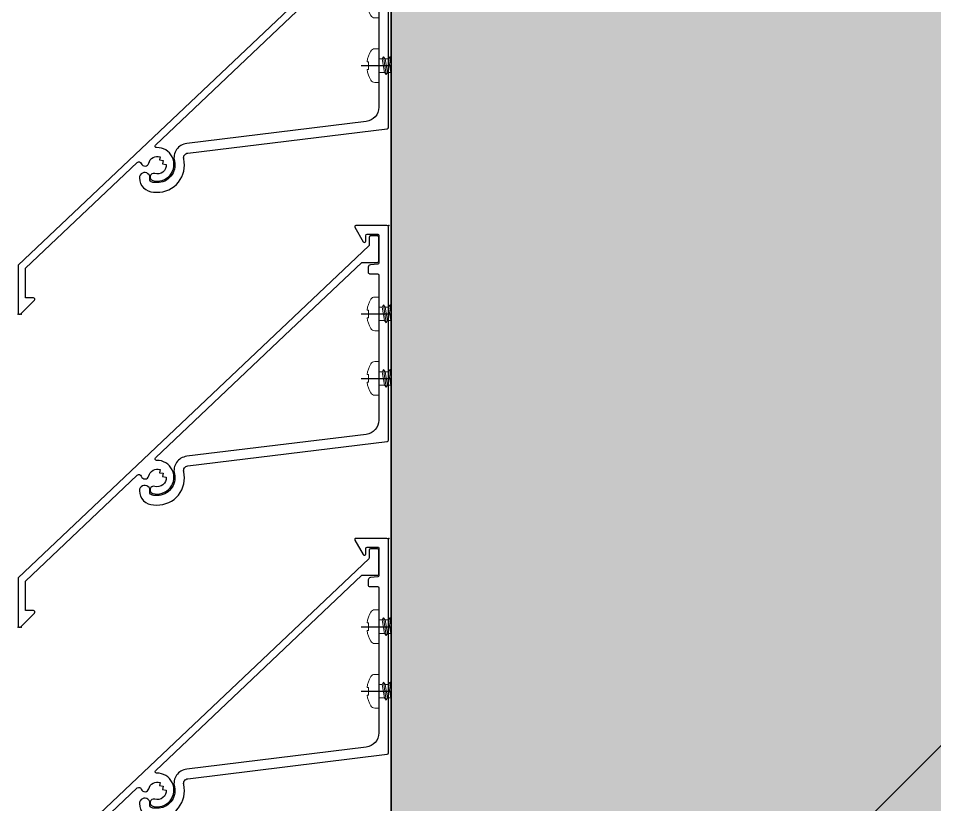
# Model space of a CAD drawing. Header units: millimetres. Extents: x 2519235 to 7246330, y 25937 to 201821.
# Drawn here: x 2717348.4 to 2717538.8, y 105497.6 to 105661 of the extents above; entities that cross this region are included whole.
import ezdxf

# ---------------------------------------------------------------- set-up
doc = ezdxf.new("R2010")
doc.units = ezdxf.units.MM
doc.linetypes.add('CENTER', pattern=[50.800000000000004, 31.75, -6.35, 6.35, -6.35])
doc.linetypes.add('HIDDEN', pattern=[0.375, 0.25, -0.125])
for name, color, linetype in [('000 - STRUCTURE_STEEL_ACCESORIES_MAIN_COLOR_2', 1, 'Continuous'), ('000 - STRUCTURE_STEEL_ACCESORIES_WIPEOUT_', 250, 'Continuous'), ('010 - ASPG_ACCESSORIES_HATCH_', 251, 'Continuous'), ('010 - ASPG_ACCESSORIES_MAIN_COLOR_1', 1, 'Continuous'), ('010 - ASPG_ACCESSORIES_SUB_COLOR_1', 1, 'Continuous'), ('010 - ASPG_ACCESSORIES_SUB_COLOR_2', 2, 'Continuous'), ('010 - ASPG_ACCESSORIES_SYMBOL_', 251, 'Continuous'), ('010 - ASPG_ACCESSORIES_WIPEOUT_', 250, 'Continuous'), ('010 - ASPG_EXTR_DEF_SUB', 250, 'Continuous'), ('010 - ASPG_EXTR_MAIN_COLOR_2', 2, 'Continuous'), ('010 - ASPG_FASTERN_DEF_SUB', 250, 'Continuous'), ('010 - ASPG_FASTERN_HIDDEN_', 251, 'Continuous'), ('010 - ASPG_FASTERN_MAIN_COLOR_1', 1, 'Continuous'), ('010 - ASPG_FASTERN_SUB_COLOR_2', 2, 'Continuous'), ('010 - ASPG_FLASHING_HATCH_', 251, 'Continuous'), ('010 - ASPG_FLASHING_MAIN_COLOR_4', 4, 'Continuous'), ('010 - ASPG_FLASHING_WIPEOUT_', 250, 'Continuous'), ('010 - ASPG_FRAMING_CUT_COLOR_4', 4, 'Continuous'), ('010 - ASPG_FRAMING_HATCH_', 251, 'Continuous'), ('010 - ASPG_FRAMING_MAIN_COLOR_2', 2, 'Continuous'), ('010 - ASPG_FRAMING_SUB_COLOR_2', 2, 'Continuous'), ('010 - ASPG_FRAMING_WIPEOUT_', 250, 'Continuous'), ('BOLT & SCREW', 233, 'Continuous'), ('Center Line', 1, 'CENTER')]:
    doc.layers.add(name, color=color, linetype=linetype)
doc.layers.add('12-GRID', color=1, linetype='CENTER', lineweight=13)
doc.layers.add('SCREW', color=8, linetype='Continuous', lineweight=5)
pattern_1 = [(45, (68845973.91123614, -106253.6340706302), (-4.041115254481119, 4.041115254481119), []), (45, (68845976.60531414, -106253.6340706302), (-4.041115254481119, 4.041115254481119), [])]
pattern_2 = [(0, (0, 0), (3.96875, 7.9375), [0, -7.9375])]

# ---------------------------------------------------------------- blocks, each defined once
blk = doc.blocks.new('*U2952')
at = {"layer": '12-GRID', "color": 8, "linetype": 'CENTER'}
for p, q in [((5.684341886080801e-14, -6.200000000000029), (5.684341886080801e-14, 2.200000000000029)), ((-4.199999999999973, -2), (4.200000000000085, -2))]:
    blk.add_line(p, q, dxfattribs=at)
at = {"layer": 'BOLT & SCREW'}
for p, q in [((-0.553537628269381, -1.771128018217196), (-1.767499999999847, -1.558125000000442)), ((-0.4577439635652332, -1.771128018217196), (-0.8837500000000146, -1.558125000000442)), ((-0.2288719817826677, -1.446462371730204), (-0.4418749999998197, -0.2325000000002947)), ((-0.2288719817826677, -1.542256036434869), (-0.4418749999998197, -1.116250000000048)), ((0.2288719817822642, -1.446462371730562), (0.4418749999996946, -0.2324999999999764)), ((0.2288719817822642, -1.542256036434869), (0.4418749999996946, -1.116250000000048)), ((0.4577439635647103, -1.771128018217196), (0.8837499999994917, -1.558125000000442)), ((0.5535376282692559, -1.771128018217196), (1.767500000000001, -1.558125000000124)), ((-0.553537628269381, -2.228871981782805), (-1.767500000000483, -2.441875000000354)), ((-0.4577439635652332, -2.228871981782805), (-0.8837500000000146, -2.441875000000354)), ((-0.2288719817826677, -2.457743963565131), (-0.4418749999998197, -2.883750000000271)), ((-0.2288719817821107, -2.553537628269438), (-0.4418749999998197, -3.767500000000023)), ((0.4418749999996946, -2.883750000000271), (0.2288719817829008, -2.457743963565131)), ((0.2288719817829008, -2.553537628269438), (0.4418749999999732, -3.767500000000023)), ((0.4577439635647103, -2.228871981782805), (0.8837500000001283, -2.441874999999877)), ((0.5535376282692559, -2.228871981782805), (1.767500000000001, -2.441874999999877))]:
    blk.add_line(p, q, dxfattribs=at)
for points in [[(-1.767500000000006, -1.558125000000442), (-0.8837500000001342, -1.558125000000442, 0.4142135623730394), (-0.4418749999998197, -1.116250000000048), (-0.4418749999998197, -0.2325000000002947), (0.4418749999996946, -0.2324999999999764), (0.4418749999996946, -1.116250000000048, 0.4142135623731505), (0.8837500000000089, -1.558125000000442), (1.76750000000012, -1.558125000000124), (1.76750000000012, -2.441874999999877), (0.8837500000000089, -2.441874999999877, 0.414213562373095), (0.4418749999996946, -2.883750000000271), (0.4418749999999732, -3.767500000000023), (-0.4418749999998197, -3.767500000000023), (-0.4418749999998197, -2.883750000000271, 0.4142135623730397), (-0.8837500000001342, -2.441875000000354), (-1.767500000000483, -2.441875000000354)], [(0.2288719817829008, -2.457743963565131, -0.414213562373095), (0.4577439635645909, -2.228871981782805), (0.5535376282692559, -2.228871981782805), (0.5535376282692559, -1.771128018217196), (0.4577439635645909, -1.771128018217196, -0.4142135623730951), (0.228871981782105, -1.542256036434869), (0.228871981782105, -1.446462371730562), (-0.2288719817826677, -1.446462371730204), (-0.2288719817826677, -1.542256036434869, -0.4142135623730951), (-0.4577439635649944, -1.771128018217196), (-0.553537628269381, -1.771128018217196), (-0.553537628269381, -2.228871981782805), (-0.4577439635649944, -2.228871981782805, -0.4142135623730951), (-0.2288719817826677, -2.457743963565131), (-0.2288719817822698, -2.553537628269438), (0.2288719817829008, -2.553537628269438)]]:
    blk.add_lwpolyline(points, format="xyb", close=True, dxfattribs=at)
blk.add_circle((5.684341886080801e-14, -2), 3.5, dxfattribs=at)
blk = doc.blocks.new('000_ASPG_TYP_FILES_20260218-010703_FRAME_EXTR_')
at = {"layer": '010 - ASPG_FRAMING_HATCH_'}
h = blk.add_hatch(dxfattribs=at)
h.set_pattern_fill('ANSI32', color=256, scale=0.1, angle=180)
h.set_pattern_definition([(225, (0, 0), (0.6735192090801866, -0.6735192090801868), []), (225, (-0.4490130000000001, 5.498823332255506e-17), (0.6735192090801866, -0.6735192090801868), [])])
edge = h.paths.add_edge_path()
edge.add_line((1.999999996740371, 15.99999999965075), (1.999999996740371, 1.999999999941792))
edge.add_line((1.999999996740371, 1.999999999941792), (39.69999999750871, 1.999999999941792))
edge.add_arc((39.69999999730499, 1.700000000040752), 0.2999999999010399, -3.891028654834372e-08, 89.99999996109239, ccw=False)
edge.add_line((39.99999999720603, 1.699999999837019), (39.99999999720603, 0.2999999996973202))
edge.add_arc((39.69999999750872, 0.2999999996973131), 0.2999999996973131, -90.00000000000142, 1.4210854715202004e-12, ccw=False)
edge.add_line((39.69999999750871, 0), (0.2999999996973202, 0))
edge.add_arc((0.2999999996973273, 0.2999999996973273), 0.2999999996973273, 180.0000000000013, 269.99999999999864, ccw=False)
edge.add_line((0, 0.2999999996973202), (0, 17.69999999989523))
edge.add_arc((0.2999999999301508, 17.70000000012806), 0.2999999999301508, 90.00000004446741, 180.0000000444674, ccw=False)
edge.add_line((0.2999999996973202, 18.00000000005821), (22.5570233851904, 18.00000000005821))
edge.add_arc((22.5570233856712, 18.50000000026317), 0.5000000002049632, 269.9999999449049, 380.2095453190142)
edge.add_arc((26.1699999981368, 19.82999999686102), 3.349999998908497, 182.0637942974167, 200.2095453254992, ccw=False)
edge.add_arc((23.58168000320438, 19.73672835517209), 0.7599999998138507, 2.0637943418387863, 182.0637943418388, ccw=False)
edge.add_arc((26.16999999910358, 19.82999999939922), 1.830000000338361, 182.0637943388468, 447.9362056470717)
edge.add_arc((26.263271644013, 22.41831999551505), 0.7600000000549151, 87.93620564125177, 267.9362056412518, ccw=False)
edge.add_arc((26.16999999863267, 19.8300000075356), 3.349999992334041, 69.79045460402187, 87.9362056313708, ccw=False)
edge.add_arc((27.49999999788272, 23.44297661244421), 0.5000000006038865, 249.7904545688332, 359.9999999442181)
edge.add_line((27.9999999984866, 23.44297661195742), (27.9999999984866, 26.67999999993481))
edge.add_line((27.9999999984866, 26.67999999993481), (28.49999999674037, 27.17999999958556))
edge.add_line((28.49999999674037, 27.17999999958556), (27.9999999984866, 27.67999999970198))
edge.add_line((27.9999999984866, 27.67999999970198), (27.9999999984866, 38.61999999982072))
edge.add_line((27.9999999984866, 38.61999999982072), (28.49999999674037, 39.11999999993714))
edge.add_line((28.49999999674037, 39.11999999993714), (27.9999999984866, 39.62000000005355))
edge.add_line((27.9999999984866, 39.62000000005355), (27.9999999984866, 42.85702338756528))
edge.add_arc((27.49999999787862, 42.85702338707262), 0.5000000006079759, 5.645408219420843e-08, 110.2095454304945)
edge.add_arc((26.16999999884449, 46.46999999186602), 3.349999992147246, 272.0637943651193, 290.20954539329375, ccw=False)
edge.add_arc((26.263271644013, 43.88168000403675), 0.7600000000258301, 92.06379435882718, 272.0637943588272, ccw=False)
edge.add_arc((26.16999999910502, 46.47000000012492), 1.830000000339747, 272.0637943528818, 537.9362056611998)
edge.add_arc((23.58168000320438, 46.56327164435061), 0.7599999998138507, 177.9362056581612, 357.9362056581612, ccw=False)
edge.add_arc((26.16999999825318, 46.47000000263876), 3.349999999025627, 159.7904546748206, 177.9362057022633, ccw=False)
edge.add_arc((22.55702338551316, 47.7999999994954), 0.500000000434755, 339.790454661877, 450.0000000369852)
edge.add_line((22.5570233851904, 48.29999999993015), (0.2999999996973202, 48.29999999993015))
edge.add_arc((0.2999999996973095, 48.59999999962746), 0.2999999996973131, 179.9999999999987, 270.00000000000205, ccw=False)
edge.add_line((0, 48.59999999962747), (0, 59.99999999994179))
edge.add_arc((0.2999999996973202, 59.99999999994179), 0.2999999996973202, 90, 180, ccw=False)
edge.add_line((0.2999999996973202, 60.29999999963911), (4.999999997438863, 60.29999999963911))
edge.add_line((4.999999997438863, 60.29999999963911), (4.999999997438863, 64.99999999959255))
edge.add_arc((5.299999997369017, 64.99999999982538), 0.2999999999301544, 90.0000000444681, 180.0000000444674, ccw=False)
edge.add_line((5.299999997136183, 65.29999999975553), (29.99999999883585, 65.29999999975553))
edge.add_line((29.99999999883585, 65.29999999975553), (29.99999999883585, 63.59999999997672))
edge.add_arc((29.69999999890567, 63.59999999974391), 0.2999999999301721, -89.99999995552861, 4.4463320136856055e-08, ccw=False)
edge.add_line((29.69999999913853, 63.29999999981374), (7.299999997485429, 63.29999999981374))
edge.add_arc((7.29999999771826, 62.99999999988358), 0.2999999999301508, 90.00000004446738, 180.0000000444674)
edge.add_line((6.999999997788109, 62.99999999965075), (6.999999997788109, 58.29999999969732))
edge.add_line((6.999999997788109, 58.29999999969732), (2.300000000162981, 58.29999999969732))
edge.add_arc((2.299999998300336, 57.99999999813735), 0.3000000015599653, 89.99999964426098, 179.999999644261)
edge.add_line((1.999999996740371, 58), (1.999999996740371, 50.60000000003492))
edge.add_arc((2.299999998533172, 50.60000000166475), 0.3000000017928013, 180.000000311273, 270.0000003112706)
edge.add_line((2.300000000162981, 50.29999999987194), (29.69999999913853, 50.29999999987194))
edge.add_arc((29.6999999989348, 49.9999999999709), 0.299999999901047, -3.890897914970992e-08, 89.99999996109108, ccw=False)
edge.add_line((29.99999999883585, 49.99999999976717), (29.99999999883585, 26.67999999993481))
edge.add_line((29.99999999883585, 26.67999999993481), (29.99999999883585, 16.29999999981374))
edge.add_arc((29.6999999989057, 16.2999999995809), 0.2999999999301508, -89.99999995553259, 4.446741286301403e-08, ccw=False)
edge.add_line((29.69999999913853, 15.99999999965075), (1.999999996740371, 15.99999999965075))
at = {"layer": '010 - ASPG_FRAMING_CUT_COLOR_4'}
blk.add_lwpolyline([(1.999999996740371, 15.99999999965075), (1.999999996740371, 1.999999999941792), (39.69999999750871, 1.999999999941792, -0.4142135623731089), (39.99999999720603, 1.699999999837019), (39.99999999720603, 0.2999999996973202, -0.4142135623731089), (39.69999999750871, 0), (0.2999999996973202, 0, -0.4142135623730811), (0, 0.2999999996973202), (0, 17.69999999989523, -0.4142135623730951), (0.2999999996973202, 18.00000000005821), (22.5570233851904, 18.00000000005821, 0.5217296884731124), (23.02624112786725, 18.67272727261297, -0.07934163687482358), (22.82217297761235, 19.70935906958766, -1), (24.34118702879641, 19.76409764075652, 2.296345716993233), (26.23590235819574, 21.65881296969019, -1), (26.29064092983026, 23.17782702133991, -0.0793416368716021), (27.32727272447664, 22.9737588702119, 0.5217296884801942), (27.9999999984866, 23.44297661195742), (27.9999999984866, 26.67999999993481), (28.49999999674037, 27.17999999958556), (27.9999999984866, 27.67999999970198), (27.9999999984866, 38.61999999982072), (28.49999999674037, 39.11999999993714), (27.9999999984866, 39.62000000005355), (27.9999999984866, 42.85702338756528, 0.5217296884727316), (27.32727272447664, 43.3262411293108, -0.07934163687522733), (26.29064092983026, 43.122172978241, -1), (26.23590235819574, 44.64118702983251, 2.296345716995783), (24.34118702879641, 46.53590235876618, -1), (22.82217297761235, 46.59064092993503, -0.07934163687201433), (23.02624112786725, 47.62727272690972, 0.5217296884786579), (22.5570233851904, 48.29999999993015), (0.2999999996973202, 48.29999999993015, -0.4142135623731158), (0, 48.59999999962747), (0, 59.99999999994179, -0.414213562373095), (0.2999999996973202, 60.29999999963911), (4.999999997438863, 60.29999999963911), (4.999999997438863, 64.99999999959255, -0.4142135623730879), (5.299999997136183, 65.29999999975553), (29.99999999883585, 65.29999999975553), (29.99999999883585, 63.59999999997672, -0.4142135623730533), (29.69999999913853, 63.29999999981374), (7.299999997485429, 63.29999999981374, 0.4142135623730949), (6.999999997788109, 62.99999999965075), (6.999999997788109, 58.29999999969732), (2.300000000162981, 58.29999999969732, 0.4142135623730948), (1.999999996740371, 58), (1.999999996740371, 50.60000000003492, 0.4142135623730845), (2.300000000162981, 50.29999999987194), (29.69999999913853, 50.29999999987194, -0.4142135623730951), (29.99999999883585, 49.99999999976717), (29.99999999883585, 26.67999999993481), (29.99999999883585, 16.29999999981374, -0.4142135623730951), (29.69999999913853, 15.99999999965075)], format="xyb", close=True, dxfattribs=at)
for p in [(26.16999999736436, 48.46999999973923), (26.16999999736436, 21.82999999966705)]:
    blk.add_blockref('*U2952', p)
blk = doc.blocks.new('PZG35-9D5')
at = {"layer": 'Center Line'}
blk.add_line((1.4210854715202e-14, 3.733653355866409), (1.4210854715202e-14, -10.53404386090006), dxfattribs=at)
at = {"layer": 'SCREW', "color": 8}
for p, q in [((-1.399999999999963, 2.842170943040401e-14), (-1.399999999999963, -1.090192378864657)), ((1.399999999999991, 0), (1.399999999999991, -0.5901923788647139)), ((-1.850000000000009, -1.399999999999977), (1.850000000000037, -0.8999999999999773)), ((-1.850000000000009, -1.399999999999977), (-1.399999999999963, -1.090192378864685)), ((-1.850000000000009, -1.399999999999977), (-1.399999999999963, -1.709807621135297)), ((-1.399999999999963, -1.090192378864685), (1.399999999999991, -0.5901923788646855)), ((-1.399999999999963, -1.709807621135297), (1.399999999999991, -1.209807621135297)), ((-1.399999999999963, -1.709807621135269), (-1.399999999999963, -2.390192378864697)), ((-1.399999999999963, -2.390192378864697), (1.399999999999991, -1.890192378864697)), ((1.850000000000037, -0.8999999999999773), (1.399999999999991, -0.5901923788646855)), ((1.850000000000037, -0.8999999999999773), (1.399999999999991, -1.209807621135297)), ((1.399999999999991, -1.209807621135269), (1.399999999999991, -1.890192378864725)), ((1.850000000000037, -2.199999999999989), (1.399999999999991, -1.890192378864697)), ((-1.850000000000009, -2.699999999999989), (1.850000000000037, -2.199999999999989)), ((-1.850000000000009, -2.699999999999989), (-1.399999999999963, -2.390192378864697)), ((-1.850000000000009, -2.699999999999989), (-1.399999999999963, -3.009807621135309)), ((-1.850000000000009, -4), (-1.399999999999963, -3.690192378864708)), ((-1.399999999999963, -3.009807621135309), (1.399999999999991, -2.509807621135309)), ((-1.399999999999963, -3.009807621135309), (-1.399999999999963, -3.690192378864708)), ((-1.399999999999963, -3.690192378864708), (-0.8446989986695002, -3.591031485769975)), ((0.5619885887190463, -3.339837273736322), (1.399999999999991, -3.190192378864708)), ((0.7141825614195483, -3.653488843051434), (1.850000000000037, -3.5)), ((1.850000000000037, -2.199999999999989), (1.399999999999991, -2.509807621135309)), ((1.399999999999991, -2.50980762113528), (1.399999999999991, -3.190192378864708)), ((1.850000000000037, -3.5), (1.399999999999991, -3.190192378864708)), ((1.850000000000037, -3.5), (1.399999999999991, -3.80980762113532)), ((-1.850000000000009, -4), (-0.9911470940920566, -3.883938796498938)), ((-1.850000000000009, -4), (-1.399999999999963, -4.30980762113532)), ((-1.399999999999963, -4.30980762113532), (-1.184865735341859, -4.271390788160659)), ((-1.399999999999963, -4.309807621135349), (-1.399999999999963, -8.099999999999966)), ((0.7141825614195483, -3.932275020881832), (1.399999999999991, -3.80980762113532)), ((0.7141825614195483, -4.612659778611231), (1.399999999999991, -4.49019237886472)), ((0.7141825614195483, -4.953488843051389), (1.850000000000037, -4.800000000000011)), ((0.7141825614195483, -5.232275020881843), (1.399999999999991, -5.109807621135332)), ((1.399999999999991, -3.809807621135349), (1.399999999999991, -4.490192378864691)), ((1.850000000000037, -4.800000000000011), (1.399999999999991, -4.49019237886472)), ((1.850000000000037, -4.800000000000011), (1.399999999999991, -5.109807621135332)), ((1.399999999999991, -5.109807621135332), (1.399999999999991, -8.099999999999966)), ((1.4210854715202e-14, -9.5), (-1.399999999999963, -8.099999999999966)), ((1.4210854715202e-14, -9.5), (1.399999999999991, -8.099999999999966))]:
    blk.add_line(p, q, dxfattribs=at)
blk.add_lwpolyline([(1.4210854715202e-14, -9.5), (0.7141825614195483, -5.232275020881843), (0.7141825614195483, -3.600899293750615, 0.4176573264866609), (0.4106596181599826, -3.300919979679151, 0.1081021898226624), (-0.8446989986694433, -3.591031485769975), (-1.399999999999991, -4.701675652739141)], format="xyb", dxfattribs=at)
blk = doc.blocks.new('*U2951')
at = {"layer": 'SCREW'}
blk.add_lwpolyline([(3.026373332565058, 1.780836269555209, 0.09905967801670053), (0.7999999999999687, 2.546427498927414), (0.7999999999999687, 2.274284095813357), (-0.800000000000054, 2.274284095813357), (-0.800000000000054, 2.546427498927414, 0.09905967801670058), (-3.026373332565143, 1.780836269555209, 0.2665876613401604), (-3.500000000000043, 0.9556546004010897), (-3.500000000000043, 0.1999999999999886, 0.4142135623730938), (-3.300000000000054, 0), (3.299999999999997, 0, 0.4142135623731049), (3.499999999999986, 0.1999999999999886), (3.499999999999957, 0.9556546004010897, 0.2665876613401604)], format="xyb", close=True, dxfattribs=at)
blk.add_blockref('PZG35-9D5', (-1.4210854715202e-14, 0), dxfattribs=at)
blk = doc.blocks.new('*U2950')
blk.add_point((0, 0))
at = {"layer": '010 - ASPG_ACCESSORIES_MAIN_COLOR_1'}
blk.add_lwpolyline([(-39.69999999902211, -0.5999999995172398, 0.4142135623731156), (-39.99999999883585, -0.8999999995638059), (-39.99999999883585, -7.366962144914214, 0.5773502691897371), (-39.65044321701862, -7.568778847059366), (-36.64260295056738, -5.832201459393036, 0.7673269879794871), (-36.78520590183325, -5.299999999645297), (-37.89999999874271, -5.299999999645297, -0.4142135623735732), (-38.19999999902211, -4.999999999656938), (-38.19999999902211, -2.799999999587089, -0.4142135623730951), (-37.99999999883585, -2.59999999951724), (-32.18326623388566, -2.59999999951724, -0.3888787318530097), (-31.98402729420923, -2.782568851142787), (-31.8474567013327, -4.343577870872468, 0.3888787318530089), (-31.34935935237445, -4.799999999528882), (-30.29999999911524, -4.799999999528882, 0.4142135623732408), (-29.99999999883585, -4.499999999540523), (-29.99999999883585, -2.899999999505599, -0.4142135623731785), (-29.69999999902211, -2.59999999951724), (0.4107479506637901, -2.59999999951724, -0.3789692262628873), (3.38851808081381, -5.235465979035143), (7.952927200356498, -42.5207682372482, 0.4465929586642906), (11.6177961837966, -45.07649022702281, -0.4898018444424612), (16.07846395508386, -48.68238816667036), (16.06490363762714, -49.36225294566866, -0.1824796859550777), (15.80227640201338, -50.01801436272836, -0.2679491924113072), (15.32539491611533, -50.16829426406803, 1.122114645179816), (15.09990952932276, -52.3421093734276, 0.4050039718497206), (18.0645059288945, -49.40213623346681), (18.07806624681689, -48.72227145435209, 0.4898054953707174), (11.15966573380865, -43.12966807454978, -0.4465970485362636), (9.938031048281118, -42.27776159492242), (4.866356541635469, -0.8481197821154633, 0.3641755342157969), (4.570876519894227, -0.5999999995172398)], format="xyb", close=True, dxfattribs=at)
at = {"layer": '010 - ASPG_EXTR_DEF_SUB'}
for p in [(-39.99999999883585, -0.4999999995172402), (43.44495566345738, -76.89999999944341), (43.44495566345738, -77.49999999954052)]:
    blk.add_point(p, dxfattribs=at)
at = {"layer": '010 - ASPG_EXTR_MAIN_COLOR_2'}
blk.add_lwpolyline([(11.37409105408005, -48.15170148877115), (11.47245816211216, -47.43577758665815), (12.17779493960552, -47.55667202338264), (12.29266474000178, -46.78670596401826, -0.5355375090189683), (14.1918134491425, -49.16870282323253, 0.9915718169393263), (15.66379558271728, -49.57599316951273, 1.157025413028558), (8.792231505503878, -48.77291728999153, -0.6885576205791355), (8.274611146422103, -48.98797988444021), (-17.14292736421339, -22.16859813180672), (-32.34153279638849, -6.131750148785431), (-32.34153279638849, -2.899999981694054, 0.4143115081626392), (-32.64163311407901, -2.59999999951724), (-37.54163311352022, -2.59999999951724, 0.4141156188887998), (-37.84153278893791, -2.899999981635847), (-37.84153278893791, -4.299999988411218, 0.4142135623731781), (-37.54153279098682, -4.599999986478724), (-35.98884801496752, -4.599999986478724, -0.205894629290155), (-35.77110154624097, -4.693635078269653), (33.22969053988345, -77.49999999954052), (43.14495566324331, -77.49999999954052, 0.6681786376628355), (43.35708769806661, -76.98786796536915), (40.5215537941549, -74.1523340573247, 0.6681786381757795), (40.00942175951786, -74.36446609156592), (40.00942175951786, -75.99999999802712), (33.87471885257401, -75.99999999802712), (11.86384030175395, -52.7751643466243, -0.5583539238224016), (12.08261241135187, -51.95244935475676, 0.7662751832817146), (12.03674733010121, -50.39291741001107, -0.4385828234445206), (10.70630855322815, -48.05207626283555)], format="xyb", close=True, dxfattribs=at)
at = {"layer": 'SCREW', "rotation": 180}
for p in [(-21.64901723782532, -2.499999999924694), (-8.237076249206439, -2.499999999924694)]:
    blk.add_blockref('*U2951', p, dxfattribs=at)
blk = doc.blocks.new('*U2380')
blk.add_wipeout([(1439.999999999998, 4.00000000177306), (60.00000000297587, 3.9999999999997726), (60.00000000297587, 69.29999999999973), (1439.999999999998, 69.30000000177279)]).dxf.layer = '010 - ASPG_FRAMING_WIPEOUT_'
at = {"layer": '010 - ASPG_FRAMING_MAIN_COLOR_2'}
blk.add_lwpolyline([(1410.000000001163, 69.30000000177304), (90.00000000181171, 69.3), (90.00000000181171, 6), (1410.000000001163, 6.000000001773035)], close=True, dxfattribs=at)
at = {"layer": '010 - ASPG_FRAMING_SUB_COLOR_2'}
for points in [[(1439.999999999998, 4.000000001773035), (60.00000000297587, 4), (60.00000000297587, 69.3), (1439.999999999998, 69.30000000177304)], [(60.00000000297587, 2.000000000715772), (60.00000000297587, 4), (1439.999999999998, 4.000000001773035), (1439.999999999998, 2.000000002488807)]]:
    blk.add_lwpolyline(points, close=True, dxfattribs=at)
at = {"color": 1, "xscale": -1, "rotation": 180}
for p in [(1270.000000001804, 69.3), (1335.000000001804, 69.3), (1400.000000001804, 69.3)]:
    blk.add_blockref('*U2950', p, dxfattribs=at)
at = {"xscale": -1}
blk.add_blockref('000_ASPG_TYP_FILES_20260218-010703_FRAME_EXTR_', (1439.999999999998, 4.000000001773035), dxfattribs=at)
blk = doc.blocks.new('W-1-PP17-ENT1_REV02_20260416-153151_PP17_ENT1_ASPG_MAIN_UPPL')
at = {"xscale": -1.000000000000002, "rotation": 90}
blk.add_blockref('*U2380', (-17049, -11799.99999999907), dxfattribs=at)
blk = doc.blocks.new('*U3382')
at = {"layer": '010 - ASPG_ACCESSORIES_SUB_COLOR_2'}
for p, q in [((-2.084999999999127, -1.547816335794778), (-2.084999999999127, 0)), ((2.084999999999013, -1.047816335789321), (2.084999999999127, 0)), ((-2.729999999999563, -1.899999999995998), (2.729999999999563, -1.399999999995998)), ((-2.729999999999563, -1.899999999995998), (-2.084999999999127, -1.547816335789321)), ((-2.729999999999563, -1.899999999995998), (-2.084999999999127, -2.252183664200857)), ((-2.084999999999127, -1.547816335789321), (2.084999999999127, -1.047816335789321)), ((-2.084999999999127, -2.252183664200857), (2.084999999999127, -1.752183664200857)), ((2.729999999999563, -1.399999999995998), (2.084999999999127, -1.047816335789321)), ((2.729999999999563, -1.399999999995998), (2.084999999999127, -1.752183664200857)), ((2.084999999999013, -2.847816335790412), (2.0849999999989, -1.752183664201084)), ((-2.729999999999563, -3.69999999999709), (2.729999999999563, -3.19999999999709)), ((-2.729999999999563, -3.69999999999709), (-2.084999999999127, -3.347816335790412)), ((-2.729999999999563, -3.69999999999709), (-2.084999999999127, -4.052183664201948)), ((-2.084999999999013, -3.347816335790412), (-2.084999999999127, -2.252183664206314)), ((-2.084999999999127, -3.347816335790412), (2.084999999999127, -2.847816335790412)), ((-2.084999999999127, -4.052183664201948), (2.084999999999127, -3.552183664201948)), ((2.729999999999563, -3.19999999999709), (2.084999999999127, -2.847816335790412)), ((2.729999999999563, -3.19999999999709), (2.084999999999127, -3.552183664201948)), ((2.084999999999241, -4.647816335791504), (2.084999999999241, -3.552183664201948)), ((-2.729999999999563, -5.499999999998181), (2.729999999999563, -4.999999999998181)), ((-2.729999999999563, -5.499999999998181), (2.729999999999563, -4.999999999998181)), ((-2.729999999999563, -5.499999999998181), (-2.084999999999127, -5.147816335791504)), ((-2.729999999999563, -5.499999999998181), (-2.084999999999127, -5.147816335791504)), ((-2.729999999999563, -5.499999999998181), (-2.084999999999127, -5.852183664203039)), ((-2.729999999999563, -5.499999999998181), (-2.084999999999127, -5.852183664203039)), ((-2.0849999999989, -5.147816335791504), (-2.084999999999013, -4.052183664201948)), ((-2.084999999999127, -5.147816335791504), (2.084999999999127, -4.647816335791504)), ((-2.084999999999127, -5.147816335791504), (2.084999999999127, -4.647816335791504)), ((-2.084999999999127, -5.852183664203039), (2.084999999999127, -5.352183664203039)), ((-2.084999999999127, -5.852183664203039), (2.084999999999127, -5.352183664203039)), ((2.729999999999563, -4.999999999998181), (2.084999999999127, -4.647816335791504)), ((2.729999999999563, -4.999999999998181), (2.084999999999127, -4.647816335791504)), ((2.729999999999563, -4.999999999998181), (2.084999999999127, -5.352183664203039)), ((2.729999999999563, -4.999999999998181), (2.084999999999127, -5.352183664203039)), ((2.084999999999127, -6.447816335792595), (2.084999999999127, -5.352183664203039)), ((2.084999999999127, -6.447816335792595), (2.084999999999241, -5.352183664203039)), ((-2.729999999999563, -7.299999999999272), (2.729999999999563, -6.799999999999272)), ((-2.729999999999563, -7.299999999999272), (-2.084999999999127, -6.947816335792595)), ((-2.729999999999563, -7.299999999999272), (-2.084999999999127, -7.652183664204131)), ((-2.084999999999127, -6.947816335792595), (-2.0849999999989, -5.852183664203039)), ((-2.084999999999127, -6.947816335792595), (-2.084999999999127, -5.852183664203039)), ((-2.084999999999127, -6.947816335792595), (2.084999999999127, -6.447816335792595)), ((-2.084999999999127, -7.652183664204131), (2.084999999999127, -7.152183664204131)), ((2.729999999999563, -6.799999999999272), (2.084999999999127, -6.447816335792595)), ((2.729999999999563, -6.799999999999272), (2.084999999999127, -7.152183664204131)), ((2.084999999999127, -8.247816335793686), (2.084999999999127, -7.152183664204131)), ((-2.729999999999563, -9.099999999998545), (-2.084999999999127, -8.747816335793686)), ((-2.729999999999563, -9.099999999998545), (-1.568355612604137, -8.982641209644498)), ((-2.729999999999563, -9.099999999998545), (-2.084999999999127, -9.452183664205222)), ((-2.084999999999127, -8.747816335793686), (-2.084999999999127, -7.652183664204131)), ((-2.084999999999127, -8.747816335793686), (-1.064489079482883, -8.605286877620529)), ((-2.084999999999127, -9.452183664205222), (-1.629698446698967, -9.388594061787444)), ((-2.084999999999127, -10.54781633579296), (-2.084999999999127, -9.452183664205222)), ((0.4333070988686814, -8.43729858455481), (2.084999999999127, -8.247816335793686)), ((0.7141825614198751, -8.775605983184505), (2.729999999999563, -8.599999999998545)), ((0.7141825614198751, -9.102437496409038), (2.084999999999127, -8.952183664205222)), ((2.729999999999563, -8.599999999998545), (2.084999999999127, -8.247816335793686)), ((2.729999999999563, -8.599999999998545), (2.084999999999127, -8.952183664205222)), ((2.084999999999127, -10.04781633579296), (2.084999999999127, -8.952183664205222)), ((-2.729999999999563, -10.89999999999964), (-2.084999999999127, -10.54781633579296)), ((-2.729999999999563, -10.89999999999964), (-1.844567201240352, -10.81054635710279)), ((-2.729999999999563, -10.89999999999964), (-2.084999999999127, -11.25218366420449)), ((-2.084999999999127, -10.54781633579296), (-1.798826981090315, -10.50784803706301)), ((-2.084999999999127, -11.25218366420449), (-1.907557413303948, -11.22740118002912)), ((-2.084999999999127, -12.40167565273805), (-2.084999999999127, -11.25218366420449)), ((0.7141825614198751, -10.20507654483481), (2.084999999999127, -10.04781633579296)), ((0.7141825614198751, -10.57560598318378), (2.729999999999563, -10.39999999999964)), ((0.7141825614198751, -10.90243749640831), (2.084999999999127, -10.75218366420449)), ((2.729999999999563, -10.39999999999964), (2.084999999999127, -10.04781633579296)), ((2.729999999999563, -10.39999999999964), (2.084999999999127, -10.75218366420449)), ((2.084999999999127, -10.75218366420449), (2.084999999999127, -15.59999999999854)), ((-2.084999999999127, -12.40167565273805), (-2.084999999999127, -15.59999999999854)), ((0, -17.19999999999891), (-2.084999999999127, -15.59999999999854)), ((0, -17.19999999999891), (2.084999999999127, -15.59999999999854))]:
    blk.add_line(p, q, dxfattribs=at)
blk.add_lwpolyline([(0, -17.19999999999891), (0.7141825614198751, -11.45704931750151), (0.7141825614198751, -8.736688384093213, 0.4176573264866609), (0.4106596181591158, -8.436709070021607, 0.07099332720072511), (-1.529698998669119, -8.726820576112004), (-2.084999999999127, -12.40167565273805)], format="xyb", dxfattribs=at)
at = {"layer": '010 - ASPG_ACCESSORIES_SYMBOL_', "linetype": 'CENTER'}
blk.add_line((0, 6.142561988594025), (0, -18.19999999999891), dxfattribs=at)
at = {"layer": '010 - ASPG_FASTERN_MAIN_COLOR_1'}
for p, q in [((-4.170000000000073, 5.049999999999272), (-4.170000000000073, 1.200000000000728)), ((3.127500000000509, 5.450000000000728), (-3.127500000000509, 5.450000000000728)), ((-2.084999999999127, 5.049999999999272), (-2.084999999999127, 1.200000000000728)), ((2.084999999999127, 5.049999999999272), (2.084999999999127, 1.200000000000728)), ((4.170000000000073, 5.049999999999272), (4.170000000000073, 1.200000000000728)), ((-5.5, 0.5499999999992724), (-5.5, 0)), ((5.5, 0), (-5.5, 0)), ((-5.200000000000728, 0.8500000000003638), (-4.170000000000073, 1.200000000000728)), ((5.200000000000728, 0.8500000000003638), (-5.200000000000728, 0.8500000000003638)), ((4.170000000000073, 1.200000000000728), (-4.170000000000073, 1.200000000000728)), ((-2.57630675031578, 0.8500000000003638), (-2.084999999999127, 1.200000000000728)), ((2.44630675031658, 0.8500000000003638), (2.084999999999127, 1.200000000000728)), ((5.200000000000728, 0.8500000000003638), (4.170000000000073, 1.200000000000728)), ((5.5, 0.5499999999992724), (5.5, 0))]:
    blk.add_line(p, q, dxfattribs=at)
for centre, radius, start, end in [((-3.127500000000509, 3.891492187500262), 1.55850781249987, 48.01707852331997, 131.98292147668), ((0, -0.1840312499989523), 5.634031249999114, 68.2799117114248, 111.7200882885752), ((3.127500000000509, 3.891492187500262), 1.558507812499965, 48.01707852331997, 131.98292147668), ((-5.200000000000728, 0.5499999999992724), 0.3, 90, 180), ((5.200000000000728, 0.5499999999992724), 0.3, 0, 90)]:
    blk.add_arc(centre, radius, start, end, dxfattribs=at)
blk = doc.blocks.new('G$C7D677D58')
at = {"layer": '010 - ASPG_FASTERN_MAIN_COLOR_1'}
h = blk.add_hatch(dxfattribs=at)
h.set_pattern_fill('ANSI35', color=256, scale=0.02, angle=280.6768409131589, style=0)
h.set_pattern_definition([(145.6768409131589, (67.45353497568851, -13.09426057516771), (0.00281929956869494, 0.00412935224241727), []), (145.6768409131589, (67.45006064978782, -13.09491560150343), (0.00281929956869494, 0.00412935224241727), [0.006249999999999968, -0.001249999999999992, 0, -0.001249999999999992])])
h.paths.add_polyline_path([(0.02989179726182556, 0.01545000000078289), (0.02447319464567954, 0.01545000000078289), (0.02447319464567954, 0.0005500000004303729), (0.02989179726182556, 0.0005500000004303729)])
at = {"layer": '010 - ASPG_FASTERN_DEF_SUB', "ltscale": 0.1}
blk.add_line((0.03829179726176335, 0.007999999999924512), (0, 0.007999999999924512, -2.806346833239134e-06), dxfattribs=at)
at = {"layer": '010 - ASPG_FASTERN_MAIN_COLOR_1'}
for p, q in [((0.01327319464712673, 0, -2.806346833239134e-06), (0.01327319464712673, 0.01599999999996271, -2.806346833239134e-06)), ((0.01327319464712673, 0.01599999999996271, -2.806346833239134e-06), (0.01447319464705288, 0.01599999999996271, -2.806346833239134e-06)), ((0.01447319464705288, 0.01599999999996271, -2.806346833239134e-06), (0.01447319464705288, 0, -2.806346833239134e-06)), ((0.02989179726182556, 0), (0.02989179726182556, 0.01599999999996271)), ((0.02989179726182556, 0.01599999999996271), (0.03109179726175171, 0.01599999999996271)), ((0.03109179726175171, 0.01599999999996271), (0.03109179726175171, 0)), ((0.01247319464710017, 0.01492820323028354, -2.806346833239134e-06), (0.007673194646940829, 0.01492820323028354, -2.806346833239134e-06)), ((0.03109179726175171, 0.001071796769679167), (0.03109179726175171, 0.01492820323028354)), ((0.03589179726191105, 0.01492820323028354), (0.03109179726175171, 0.01492820323028354)), ((0.002400000000079672, 0.01199999999994361, -2.806346833239134e-06), (0.001600000000053114, 0.01119999999991705, -2.806346833239134e-06)), ((0.006873194647141645, 0.01199999999994361, -2.806346833239134e-06), (0.002400000000079672, 0.01199999999994361, -2.806346833239134e-06)), ((0.006873194647141645, 0.002803847577297347, -2.806346833239134e-06), (0.006873194647141645, 0.01319615242266536, -2.806346833239134e-06)), ((0.01247319464710017, 0.01146410161504718, -2.806346833239134e-06), (0.007673194646940829, 0.01146410161504718, -2.806346833239134e-06)), ((0.01327319464712673, 0.002803847577297347, -2.806346833239134e-06), (0.01327319464712673, 0.01319615242266536, -2.806346833239134e-06)), ((0.03589179726191105, 0.01146410161504718), (0.03109179726175171, 0.01146410161504718)), ((0.03669179726193761, 0.002803847577297347), (0.03669179726193761, 0.01319615242266536)), ((0.001600000000053114, 0.00479999999993197, -2.806346833239134e-06), (0.001600000000053114, 0.01119999999991705, -2.806346833239134e-06)), ((0.006873194647141645, 0.01119999999991705, -2.806346833239134e-06), (0.001600000000053114, 0.01119999999991705, -2.806346833239134e-06)), ((0.006873194647141645, 0.00479999999993197, -2.806346833239134e-06), (0.001600000000053114, 0.00479999999993197, -2.806346833239134e-06)), ((0.002400000000079672, 0.003999999999905413, -2.806346833239134e-06), (0.001600000000053114, 0.00479999999993197, -2.806346833239134e-06)), ((0.006873194647141645, 0.003999999999905413, -2.806346833239134e-06), (0.002400000000079672, 0.003999999999905413, -2.806346833239134e-06)), ((0.01247319464710017, 0.00453589838480184, -2.806346833239134e-06), (0.007673194646940829, 0.00453589838480184, -2.806346833239134e-06)), ((0.03589179726191105, 0.00453589838480184), (0.03109179726175171, 0.00453589838480184)), ((0.01247319464710017, 0.001071796769679167, -2.806346833239134e-06), (0.007673194646940829, 0.001071796769679167, -2.806346833239134e-06)), ((0.01447319464705288, 0, -2.806346833239134e-06), (0.01327319464712673, 0, -2.806346833239134e-06)), ((0.03109179726175171, 0), (0.02989179726182556, 0)), ((0.03589179726191105, 0.001071796769679167), (0.03109179726175171, 0.001071796769679167))]:
    blk.add_line(p, q, dxfattribs=at)
blk.add_lwpolyline([(0.02989179726182556, 0.01545000000078289), (0.02447319464567954, 0.01545000000078289), (0.02447319464567954, 0.0005500000004303729), (0.02989179726182556, 0.0005500000004303729)], close=True, dxfattribs=at)
at = {"layer": '010 - ASPG_FASTERN_MAIN_COLOR_1', "elevation": -2.806346833239134e-06}
for points in [[(0.007673194646940829, 0.01492820323028354, 0.4618802153516978), (0.007673194646940829, 0.01146410161504718, 0.2309401076757868), (0.007673194646940829, 0.00453589838480184, 0.461880215351701), (0.007673194646940829, 0.001071796769679167)], [(0.01247319464710017, 0.01492820323028354, -0.4618802153516978), (0.01247319464710017, 0.01146410161504718, -0.2309401076757868), (0.01247319464710017, 0.00453589838480184, -0.461880215351701), (0.01247319464710017, 0.001071796769679167)], [(0.03589179726191105, 0.01492820323028354, -0.4618802153516978), (0.03589179726191105, 0.01146410161504718, -0.2309401076757868), (0.03589179726191105, 0.00453589838480184, -0.4618802153517009), (0.03589179726191105, 0.001071796769679167)]]:
    blk.add_lwpolyline(points, format="xyb", dxfattribs=at)
at = {"layer": '010 - ASPG_FASTERN_SUB_COLOR_2', "linetype": 'HIDDEN'}
for p, q in [((0.02989179726182556, 0.01199999999994361), (0.01447319464705288, 0.01199999999994361, -2.806346833239134e-06)), ((0.02989179726182556, 0.01119999999991705), (0.01447319464705288, 0.01119999999991705, -2.806346833239134e-06)), ((0.02989179726182556, 0.00479999999993197), (0.01447319464705288, 0.00479999999993197, -2.806346833239134e-06)), ((0.02989179726182556, 0.003999999999905413), (0.01447319464705288, 0.003999999999905413, -2.806346833239134e-06))]:
    blk.add_line(p, q, dxfattribs=at)
blk = doc.blocks.new('010 - ASPG_ACCESSORIES_BRACKET_FOR_FRAME_TYPE-1_CUT-VIEW')
blk.add_wipeout([(4.656612873077393e-10, 25.00000000008731), (4.656612873077393e-10, 1.8189894035458565e-12), (40, 1.8189894035458565e-12), (40, 3.000000000153044), (3.0000000003213074, 3.000000000153044), (3.0000000003213074, 25.00000000008731)]).dxf.layer = '010 - ASPG_ACCESSORIES_WIPEOUT_'
at = {"layer": '010 - ASPG_ACCESSORIES_HATCH_'}
h = blk.add_hatch(dxfattribs=at)
h.set_pattern_fill('ANSI32', color=251, scale=0.03)
h.set_pattern_definition(pattern_1)
h.paths.add_polyline_path([(1.452183664310724, 16.08500000019558), (1.100000000093132, 16.73000000005413), (0.7478163363412023, 16.08500000019558), (4.656612873077393e-10, 16.08500000019558), (4.656612873077393e-10, 25.00000000008731), (3.000000000465661, 25.00000000008731), (2.9848025678657, 16.08500000019558)])
h = blk.add_hatch(dxfattribs=at)
h.set_pattern_fill('ANSI32', color=251, scale=0.03)
h.set_pattern_definition(pattern_1)
h.paths.add_polyline_path([(4.656612873077393e-10, 0), (4.656612873077393e-10, 11.78062006374239), (0.1825785292312503, 11.91500000003725), (1.247816335875541, 11.91500000003725), (1.600000000558794, 11.27000000019325), (1.952183664776385, 11.91500000003725), (3.000000000465661, 11.9150000000518), (3.000000000465661, 3.000000000160071), (19.70000000018626, 3.000000000043656), (19.70000000018626, 1.164153218269348e-10)])
h = blk.add_hatch(dxfattribs=at)
h.set_pattern_fill('ANSI32', color=251, scale=0.03)
h.set_pattern_definition(pattern_1)
h.paths.add_polyline_path([(28.70000000018626, 1.164153218269348e-10), (28.70000000018626, 3.000000000043656), (40, 3.000000000160071), (40, 0)])
at = {"layer": '010 - ASPG_ACCESSORIES_MAIN_COLOR_1'}
blk.add_lwpolyline([(4.656612873077393e-10, 25.00000000008731), (4.656612873077393e-10, 0), (40, 0), (40, 3.000000000160071), (3.000000000465661, 3.000000000160071), (3.000000000465661, 25.00000000008731)], close=True, dxfattribs=at)
at = {"layer": '010 - ASPG_ACCESSORIES_SUB_COLOR_1'}
for points in [[(1.452183664310724, 16.08500000019558), (1.100000000093132, 16.73000000005413), (0.7478163363412023, 16.08500000019558), (4.656612873077393e-10, 16.08500000019558), (4.656612873077393e-10, 25.00000000008731), (3.000000000465661, 25.00000000008731), (2.9848025678657, 16.08500000019558)], [(4.656612873077393e-10, 0), (4.656612873077393e-10, 11.78062006374239), (0.1825785292312503, 11.91500000003725), (1.247816335875541, 11.91500000003725), (1.600000000558794, 11.27000000019325), (1.952183664776385, 11.91500000003725), (3.000000000465661, 11.9150000000518), (3.000000000465661, 3.000000000160071), (19.70000000018626, 3.000000000043656), (19.70000000018626, 1.164153218269348e-10)], [(28.70000000018626, 1.164153218269348e-10), (28.70000000018626, 3.000000000043656), (40, 3.000000000160071), (40, 0)]]:
    blk.add_lwpolyline(points, close=True, dxfattribs=at)
blk = doc.blocks.new('000_ASPG_TYP_FILES_EXPANSION_BOLT_1')
at = {"layer": '010 - ASPG_FASTERN_HIDDEN_', "linetype": 'CENTER'}
blk.add_line((-15.26864065614063, 9.349345953436885e-16), (74.85623900254723, -4.583622674533936e-15), dxfattribs=at)
at = {"layer": '010 - ASPG_FASTERN_MAIN_COLOR_1'}
for p, q in [((-8.000000000029104, 7.211963661015035), (-7.359999999956925, 7.851963660985349)), ((-7.359999999956925, 7.851963660985349), (-2.24000000001979, 7.851963660985348)), ((-1.600000000034924, 7.211963661015034), (-2.24000000001979, 7.851963660985348)), ((-8.000000000029104, 7.211963661015035), (-8.000000000029104, -7.211963661000481)), ((-1.600000000034924, 7.211963661015034), (-1.600000000034925, -7.211963661000482)), ((-7.359999999956926, 3.925981830441743), (-2.24000000001979, 3.925981830441742)), ((-7.359999999956926, -3.92598183042719), (-2.240000000019791, -3.92598183042719)), ((-7.359999999956927, -7.851963660985347), (-8.000000000029104, -7.211963661000481)), ((-2.240000000019791, -7.851963660985348), (-1.600000000034925, -7.211963661000482)), ((-7.359999999956927, -7.851963660985347), (-2.240000000019791, -7.851963660985348))]:
    blk.add_line(p, q, dxfattribs=at)
blk.add_lwpolyline([(-1.600000000034925, -8.400000000052387), (-5.143516556450961e-16, -8.400000000052387), (5.143516556450961e-16, 8.400000000052387), (-1.600000000034924, 8.400000000052387)], close=True, dxfattribs=at)
for centre, radius, start, end in [((-4.66958333333605, 5.888972745771753), 3.330416666666676, 143.8846352637614, 216.115364737895), ((-4.930416666640667, 5.888972745771753), 3.330416666666676, 323.884635262105, 36.11536473623859), ((4.361666666693054, -2.670750561156677e-16), 12.36166666666667, 161.4825631773627, 198.5174368226373), ((-13.96166666666977, 8.549055197049716e-16), 12.36166666666667, 341.4825631773626, 18.51743682263733), ((-4.66958333333605, -5.888972745771753), 3.330416666666676, 143.884635262105, 216.1153647362386), ((-4.930416666640667, -5.888972745771753), 3.330416666666676, 323.8846352637614, 36.11536473789496)]:
    blk.add_arc(centre, radius, start, end, dxfattribs=at)
at = {"layer": '010 - ASPG_FASTERN_SUB_COLOR_2'}
for p, q in [((-10.9215796769422, 4.000000000014553), (-11.72089587236405, 2.799999999973807)), ((-10.9215796769422, 4.000000000014553), (-11.61439999999129, -4.000000000014551)), ((-10.33270272545633, 2.799999999973807), (-10.9215796769422, 4.000000000014553)), ((-9.535979677020805, 4.000000000014553), (-10.33270272545633, 2.799999999973807)), ((-9.535979677020805, 4.000000000014553), (-10.22880000004079, -4.000000000014551)), ((-8.947102725418517, 2.799999999973807), (-9.535979677020805, 4.000000000014553)), ((-8.150379676982993, 4.000000000014553), (-8.947102725418517, 2.799999999973807)), ((-8.150379676982993, 4.000000000014553), (-8.84320000000298, -4.000000000014551)), ((0.6632203230692542, 4.000000000014552), (-0.1335027254826853, 2.799999999973807)), ((0.6632203230692542, 4.000000000014552), (-0.02959999995073328, -4.000000000014552)), ((1.25209727458423, 2.799999999973807), (0.6632203230692542, 4.000000000014552)), ((2.048820323019755, 4.000000000014552), (1.25209727458423, 2.799999999973807)), ((2.048820323019755, 4.000000000014552), (1.355999999999767, -4.000000000014552)), ((2.637697274622042, 2.799999999973807), (2.048820323019755, 4.000000000014552)), ((3.434420323057566, 4.000000000014552), (2.637697274622042, 2.799999999973807)), ((3.434420323057566, 4.000000000014552), (2.741600000037578, -4.000000000014552)), ((4.023297274572542, 2.799999999973806), (3.434420323057566, 4.000000000014552)), ((4.820020323008066, 4.000000000014552), (4.023297274572542, 2.799999999973806)), ((4.820020323008066, 4.000000000014552), (4.127199999988079, -4.000000000014552)), ((5.408897274610354, 2.799999999973806), (4.820020323008066, 4.000000000014552)), ((6.205620323045878, 4.000000000014552), (5.408897274610354, 2.799999999973806)), ((6.205620323045878, 4.000000000014552), (5.512800000025891, -4.000000000014552)), ((6.79449727453175, 2.799999999973806), (6.205620323045878, 4.000000000014552)), ((7.591220322996378, 4.000000000014551), (6.79449727453175, 2.799999999973806)), ((7.591220322996378, 4.000000000014551), (6.898399999947287, -4.000000000014552)), ((8.180097274598666, 2.799999999973806), (7.591220322996378, 4.000000000014551)), ((8.97682032303419, 4.000000000014551), (8.180097274598666, 2.799999999973806)), ((8.97682032303419, 4.000000000014551), (8.284000000014203, -4.000000000014553)), ((9.565697274520062, 2.799999999973806), (8.97682032303419, 4.000000000014551)), ((10.362420323072, 4.000000000014551), (9.565697274520062, 2.799999999973806)), ((10.362420323072, 4.000000000014551), (9.669600000052014, -4.000000000014553)), ((10.95129727458698, 2.799999999973806), (10.362420323072, 4.000000000014551)), ((11.7480203230225, 4.000000000014551), (10.95129727458698, 2.799999999973806)), ((11.7480203230225, 4.000000000014551), (11.05520000000251, -4.000000000014553)), ((12.33689727462479, 2.799999999973806), (11.7480203230225, 4.000000000014551)), ((13.13362032306031, 4.000000000014551), (12.33689727462479, 2.799999999973806)), ((13.13362032306031, 4.000000000014551), (12.44080000004033, -4.000000000014553)), ((13.13362032306031, 4.000000000014551), (47.5000000000291, 4.000000000014549)), ((47.5000000000291, 3.000000000043653), (47.5000000000291, 4.000000000014549)), ((50.50000000005821, 4.000000000014549), (60.29349832783919, 4.565945234964598)), ((50.50000000005821, 1.999999999956341), (50.50000000005821, 4.000000000014549)), ((60.29349832783919, 4.565945234964598), (60.29349832783919, -1.068101395154376)), ((67.5, 4.000000000014547), (60.29349832783919, 3.279349832839213)), ((67.5, -4.000000000014556), (67.5, 4.000000000014547)), ((-13.0000000000291, 1.999999999956345), (-12.16536610751064, 2.78428793490457)), ((-13.0000000000291, -1.999999999956343), (-13.0000000000291, 1.999999999956345)), ((-11.72089587236405, 2.799999999973807), (-12.20587009846349, -2.799999999973806)), ((-12.16536610751064, 2.78428793490457), (-11.71493255696259, 2.844075092638378)), ((-10.33270272545633, 2.799999999973807), (-10.81767695155577, -2.799999999973806)), ((-8.947102725418517, 2.799999999973807), (-9.432076951488853, -2.799999999973806)), ((1.25209727458423, 2.799999999973807), (0.7671230484847908, -2.799999999973807)), ((2.637697274622042, 2.799999999973807), (2.152723048435291, -2.799999999973807)), ((4.023297274572542, 2.799999999973806), (3.538323048473103, -2.799999999973807)), ((5.408897274610354, 2.799999999973806), (4.923923048423603, -2.799999999973807)), ((6.79449727453175, 2.799999999973806), (6.309523048461415, -2.799999999973807)), ((8.180097274598666, 2.799999999973806), (7.695123048499227, -2.799999999973807)), ((9.565697274520062, 2.799999999973806), (9.080723048449727, -2.799999999973807)), ((10.95129727458698, 2.799999999973806), (10.46632304848754, -2.799999999973807)), ((12.33689727462479, 2.799999999973806), (11.85192304843804, -2.799999999973807)), ((50.50000000005821, 3.000000000043653), (47.5000000000291, 3.000000000043653)), ((50.50000000005821, 1.999999999956341), (51.5000000000291, 1.999999999956341)), ((56.22075922007207, 1.999999999956341), (57.5, 1.999999999956341)), ((50.50000000005821, -4.000000000014555), (50.50000000005821, 1.04255772453325)), ((50.65813716000412, 1.193949539578167), (51.02902187901782, 1.193949539578167)), ((52.02902187898871, 0.1939495396072712), (52.02902187898871, -0.7475786201248443)), ((52.5, 0.999999999970893), (52.5, -3.214697847761802e-15)), ((54.72792407794623, -0.3162277660012511), (55.27207592205377, 1.316227765986693)), ((55.03590488355258, -1.104050547830415), (55.74926603140193, 0.7656552351108951)), ((56.68357206514338, 1.409183307376221), (57.11225793708581, 1.409183307376221)), ((58.11087046129978, 0.4618428399699006), (58.17742339696269, -0.8002381526894204)), ((58.5, 0.9999999999708926), (58.5, -0.03725061344448835)), ((53.02902187895961, -1.747578620095741), (54.10159884969471, -1.747578620095741)), ((53.5, -0.9999999999708995), (53.77924077992793, -0.9999999999708995)), ((59.17603592126397, -1.747578620095741), (60.29349832783919, -1.747578620095741)), ((59.4620560821204, -1.036530483703249), (60.29349832783919, -1.068101395154376)), ((60.29349832783919, -1.747578620095741), (60.29349832783919, -4.689106779886064)), ((-13.0000000000291, -1.999999999956343), (-12.16536610751064, -2.835704890574561)), ((-11.61439999999129, -4.000000000014551), (-12.20587009846349, -2.799999999973806)), ((-10.81767695155577, -2.799999999973806), (-11.61439999999129, -4.000000000014551)), ((-10.22880000004079, -4.000000000014551), (-10.81767695155577, -2.799999999973806)), ((-9.432076951488853, -2.799999999973806), (-10.22880000004079, -4.000000000014551)), ((-8.84320000000298, -4.000000000014551), (-9.432076951488853, -2.799999999973806)), ((-8.046476951567456, -2.799999999973806), (-8.84320000000298, -4.000000000014551)), ((0.7671230484847908, -2.799999999973807), (-0.02959999995073328, -4.000000000014552)), ((1.355999999999767, -4.000000000014552), (0.7671230484847908, -2.799999999973807)), ((2.152723048435291, -2.799999999973807), (1.355999999999767, -4.000000000014552)), ((2.741600000037578, -4.000000000014552), (2.152723048435291, -2.799999999973807)), ((3.538323048473103, -2.799999999973807), (2.741600000037578, -4.000000000014552)), ((4.127199999988079, -4.000000000014552), (3.538323048473103, -2.799999999973807)), ((4.923923048423603, -2.799999999973807), (4.127199999988079, -4.000000000014552)), ((5.512800000025891, -4.000000000014552), (4.923923048423603, -2.799999999973807)), ((6.309523048461415, -2.799999999973807), (5.512800000025891, -4.000000000014552)), ((6.898399999947287, -4.000000000014552), (6.309523048461415, -2.799999999973807)), ((7.695123048499227, -2.799999999973807), (6.898399999947287, -4.000000000014552)), ((8.284000000014203, -4.000000000014553), (7.695123048499227, -2.799999999973807)), ((9.080723048449727, -2.799999999973807), (8.284000000014203, -4.000000000014553)), ((9.669600000052014, -4.000000000014553), (9.080723048449727, -2.799999999973807)), ((10.46632304848754, -2.799999999973807), (9.669600000052014, -4.000000000014553)), ((11.05520000000251, -4.000000000014553), (10.46632304848754, -2.799999999973807)), ((11.85192304843804, -2.799999999973807), (11.05520000000251, -4.000000000014553)), ((12.44080000004033, -4.000000000014553), (11.85192304843804, -2.799999999973807)), ((47.5000000000291, -4.000000000014555), (47.5000000000291, -3.000000000043659)), ((47.5000000000291, -3.000000000043659), (50.50000000005821, -3.000000000043659)), ((60.29349832783919, -3.27934983283922), (67.5, -4.000000000014556)), ((12.50000000005821, -4.000000000014553), (47.5000000000291, -4.000000000014555)), ((60.29349832783919, -4.689106779886064), (50.50000000005821, -4.000000000014555))]:
    blk.add_line(p, q, dxfattribs=at)
for centre, start, end in [((51.5000000000291, 0.9999999999708931), 0, 90), ((56.22075922007207, 0.9999999999708927), 90, 161.565051177078), ((57.5, 0.9999999999708926), 0, 90), ((51.02902187901782, 0.1939495396072712), 0, 121.939390925067), ((56.68357206514338, 0.4091833074053249), 90, 159.1163175735186), ((57.11225793708581, 0.4091833074053249), 3.018565158218145, 90), ((53.02902187895961, -0.7475786201248443), 180, 270), ((53.5, -3.27593018771917e-15), 180, 270), ((53.77924077992793, -3.293028754085677e-15), 270, 341.565051177078), ((54.10159884969471, -0.7475786201248444), 270, 339.1163175735186), ((59.17603592126397, -0.7475786201248448), 183.0185651582182, 270), ((59.4999999999709, -0.03725061344448841), 180, 267.825451638266)]:
    blk.add_arc(centre, 1, start, end, dxfattribs=at)
blk = doc.blocks.new('*U2118')
at = {"xscale": -1, "rotation": 270}
blk.add_blockref('*U3382', (3, 10.99999999995634), dxfattribs=at)
blk.add_wipeout([(45.843097519599716, 75.00000000008707), (45.84309751959972, 29.999999999650516), (0.843097519595176, 29.999999999650505), (0.843097519595176, 25.00000000008706), (50.843097519595176, 25.00000000008707), (50.84309751959517, 75.00000000008707)]).dxf.layer = '000 - STRUCTURE_STEEL_ACCESORIES_WIPEOUT_'
at = {"layer": '010 - ASPG_ACCESSORIES_HATCH_'}
h = blk.add_hatch(dxfattribs=at)
h.set_pattern_fill('ANSI32', color=251, scale=0.03, angle=-90.00000000000001)
h.set_pattern_definition([(315, (-106131.6461760206, -14494238.67851865), (1.01027881362028, 1.01027881362028), []), (315, (-106131.6461760206, -14494239.35203815), (1.01027881362028, 1.01027881362028), [])])
h.paths.add_polyline_path([(45.84309751959518, 75.00000000008707), (45.84309751959518, 30.00000000008706), (0.843097519595176, 30.00000000008706), (0.843097519595176, 25.00000000008706), (50.84309751959518, 25.00000000008706), (50.84309751959518, 75.00000000008707)])
at = {"layer": '000 - STRUCTURE_STEEL_ACCESORIES_MAIN_COLOR_2'}
blk.add_lwpolyline([(45.84309751959518, 75.00000000008707), (45.84309751959518, 30.00000000008706), (0.843097519595176, 30.00000000008706), (0.843097519595176, 25.00000000008706), (50.84309751959518, 25.00000000008706), (50.84309751959518, 75.00000000008707)], close=True, dxfattribs=at)
blk.add_blockref('000_ASPG_TYP_FILES_EXPANSION_BOLT_1', (45.84309751959972, 52.49999999986881))
at = {"xscale": -1000, "yscale": 1000, "zscale": 1000, "rotation": 90}
blk.add_blockref('G$C7D677D58', (32.1999999997206, 46.47319464563043, 0.001403173416619567), dxfattribs=at)
at = {"xscale": -1, "rotation": 180}
blk.add_blockref('010 - ASPG_ACCESSORIES_BRACKET_FOR_FRAME_TYPE-1_CUT-VIEW', (-4.656612873077393e-10, 25.00000000008731), dxfattribs=at)
blk = doc.blocks.new('*U2916')
blk.add_wipeout([(0, 69.29999999994834), (1519.1409900914068, 69.29999999984648), (1397.8409900916402, -52.00000000009868), (0, -51.99999999999682)]).dxf.layer = '010 - ASPG_FLASHING_WIPEOUT_'
at = {"layer": '010 - ASPG_FLASHING_HATCH_'}
h = blk.add_hatch(dxfattribs=at)
h.set_pattern_fill('DOTS', color=256, scale=0.1)
h.set_pattern_definition(pattern_2)
h.paths.add_polyline_path([(-2.8421709430404e-14, 69.29999999999998), (1519.140990091586, 69.2999999998983), (1397.840990091818, -52.00000000010169), (3.155443620884047e-30, -52.00000000000001)])
at = {"layer": '010 - ASPG_FLASHING_MAIN_COLOR_4'}
blk.add_lwpolyline([(-2.8421709430404e-14, 69.29999999999998), (1519.140990091586, 69.2999999998983), (1397.840990091818, -52.00000000010169), (3.155443620884047e-30, -52.00000000000001)], close=True, dxfattribs=at)
blk = doc.blocks.new('*U2912')
blk.add_wipeout([(0, 69.29999999994743), (1517.300000001726, 69.29999999984557), (1396.000000001959, -52.00000000009959), (0, -51.99999999999818)]).dxf.layer = '010 - ASPG_FLASHING_WIPEOUT_'
at = {"layer": '010 - ASPG_FLASHING_HATCH_'}
h = blk.add_hatch(dxfattribs=at)
h.set_pattern_fill('DOTS', color=256, scale=0.1)
h.set_pattern_definition(pattern_2)
h.paths.add_polyline_path([(-2.8421709430404e-14, 69.29999999999998), (1517.300000001905, 69.29999999989843), (1396.000000002138, -52.00000000010156), (3.155443620884047e-30, -52.00000000000001)])
at = {"layer": '010 - ASPG_FLASHING_MAIN_COLOR_4'}
blk.add_lwpolyline([(-2.8421709430404e-14, 69.29999999999998), (1517.300000001905, 69.29999999989843), (1396.000000002138, -52.00000000010156), (3.155443620884047e-30, -52.00000000000001)], close=True, dxfattribs=at)
blk = doc.blocks.new('W-1-PP17-ENT1_REV03_20260621-000232_LOPF_FLASHING')
at = {"rotation": 180}
blk.add_blockref('*U2916', (-15599.15900990833, -13247.99999999907), dxfattribs=at)
at = {"xscale": -1.000000000000002, "rotation": 90}
blk.add_blockref('*U2912', (-17049, -11799.99999999907), dxfattribs=at)
blk = doc.blocks.new('*U3374')
at = {"xscale": -1, "rotation": 270}
blk.add_blockref('*U3382', (3, 10.99999999995634), dxfattribs=at)
blk.add_wipeout([(45.843097519134055, 75.00000000008707), (45.84309751913406, 29.999999999650516), (0.8430975191295147, 29.999999999650505), (0.8430975191295147, 25.00000000008706), (50.843097519129515, 25.00000000008707), (50.84309751912951, 75.00000000008707)]).dxf.layer = '000 - STRUCTURE_STEEL_ACCESORIES_WIPEOUT_'
at = {"layer": '010 - ASPG_ACCESSORIES_HATCH_'}
h = blk.add_hatch(dxfattribs=at)
h.set_pattern_fill('ANSI32', color=251, scale=0.03, angle=-90.00000000000001)
h.set_pattern_definition([(315, (-106131.6461760211, -14494238.67851865), (1.01027881362028, 1.01027881362028), []), (315, (-106131.6461760211, -14494239.35203815), (1.01027881362028, 1.01027881362028), [])])
h.paths.add_polyline_path([(45.84309751912951, 75.00000000008707), (45.84309751912951, 30.00000000008706), (0.8430975191295147, 30.00000000008706), (0.8430975191295147, 25.00000000008706), (50.84309751912951, 25.00000000008706), (50.84309751912951, 75.00000000008707)])
at = {"layer": '000 - STRUCTURE_STEEL_ACCESORIES_MAIN_COLOR_2'}
blk.add_lwpolyline([(45.84309751912951, 75.00000000008707), (45.84309751912951, 30.00000000008706), (0.8430975191295147, 30.00000000008706), (0.8430975191295147, 25.00000000008706), (50.84309751912951, 25.00000000008706), (50.84309751912951, 75.00000000008707)], close=True, dxfattribs=at)
blk.add_blockref('000_ASPG_TYP_FILES_EXPANSION_BOLT_1', (45.84309751913406, 52.49999999986881))
at = {"xscale": -1000, "yscale": 1000, "zscale": 1000, "rotation": 90}
blk.add_blockref('G$C7D677D58', (32.1999999997206, 46.47319464563043, 0.001403173416619567), dxfattribs=at)
at = {"xscale": -1, "rotation": 180}
blk.add_blockref('010 - ASPG_ACCESSORIES_BRACKET_FOR_FRAME_TYPE-1_CUT-VIEW', (-4.656612873077393e-10, 25.00000000008731), dxfattribs=at)

msp = doc.modelspace()

# ---------------------------------------------------------------- block references
msp.add_blockref('*U2118', (2717493.160699637, 105512.9420134598))

# ---------------------------------------------------------------- next in the draw order: block references
msp.add_blockref('*U3374', (2717493.160699637, 105512.9420134598))

# ---------------------------------------------------------------- next in the draw order: block references
msp.add_blockref('W-1-PP17-ENT1_REV02_20260416-153151_PP17_ENT1_ASPG_MAIN_UPPL', (2734544.160699638, 118712.9420134598))

# ---------------------------------------------------------------- next in the draw order: block references
msp.add_blockref('W-1-PP17-ENT1_REV03_20260621-000232_LOPF_FLASHING', (2734544.160699638, 118712.9420134598))

doc.saveas('drawing.dxf')
